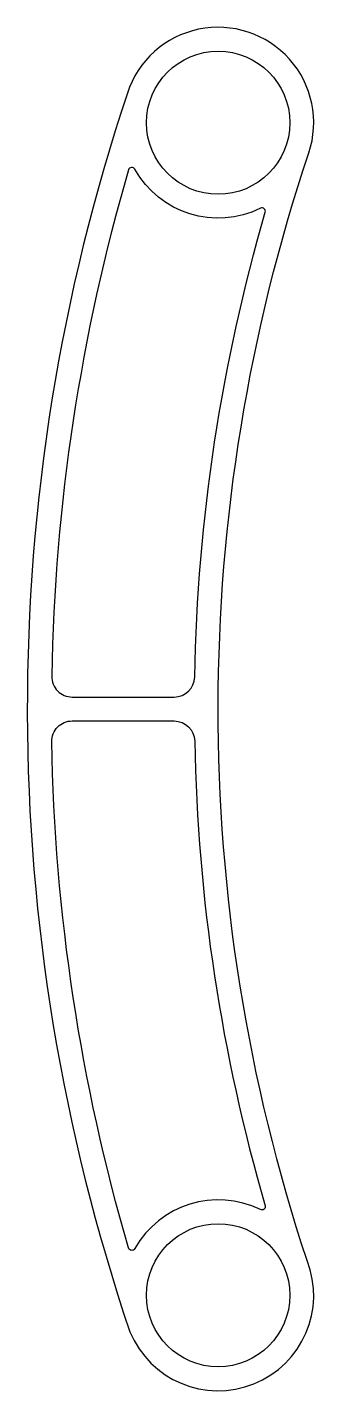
# Model space of a CAD drawing. Extents: x 1323 to 1365, y 124 to 324.
import ezdxf

# ---------------------------------------------------------------- set-up
doc = ezdxf.new("R2010")
doc.units = 0
doc.layers.get('0').update_dxf_attribs({"linetype": 'CONTINUOUS'})

msp = doc.modelspace()

# ---------------------------------------------------------------- linework, layer by layer
msp.add_line((1350.81, 223.86, 15), (1350.81, 223.86))
for points in [[(1363.85, 142.95, -0.161987), (1364.09, 305.42, 1.003675), (1337.5, 314.2, 0.163489), (1337.88, 132.49, 0.989236)], [(1338.59, 303.04, 0.665548), (1337.67, 302.94, 0.066802), (1326.42, 228.66, 0.419178), (1329.42, 225.61), (1344.37, 225.61, 0.408916), (1347.37, 228.56, -0.066385), (1357.72, 296.72, 0.652806), (1357.02, 297.31, -0.399748)], [(1344.37, 222.11, -0.40898), (1347.37, 219.16, 0.066372), (1357.7, 151, -0.652173), (1357, 150.42, 0.398925), (1338.59, 144.7, -0.665024), (1337.68, 144.8, -0.066788), (1326.42, 219.06, -0.419229), (1329.42, 222.11)]]:
    msp.add_lwpolyline(points, format="xyb", close=True)
for centre in [(1350.81, 309.86), (1350.81, 137.86)]:
    msp.add_circle(centre, 10.5)

doc.saveas('drawing.dxf')
